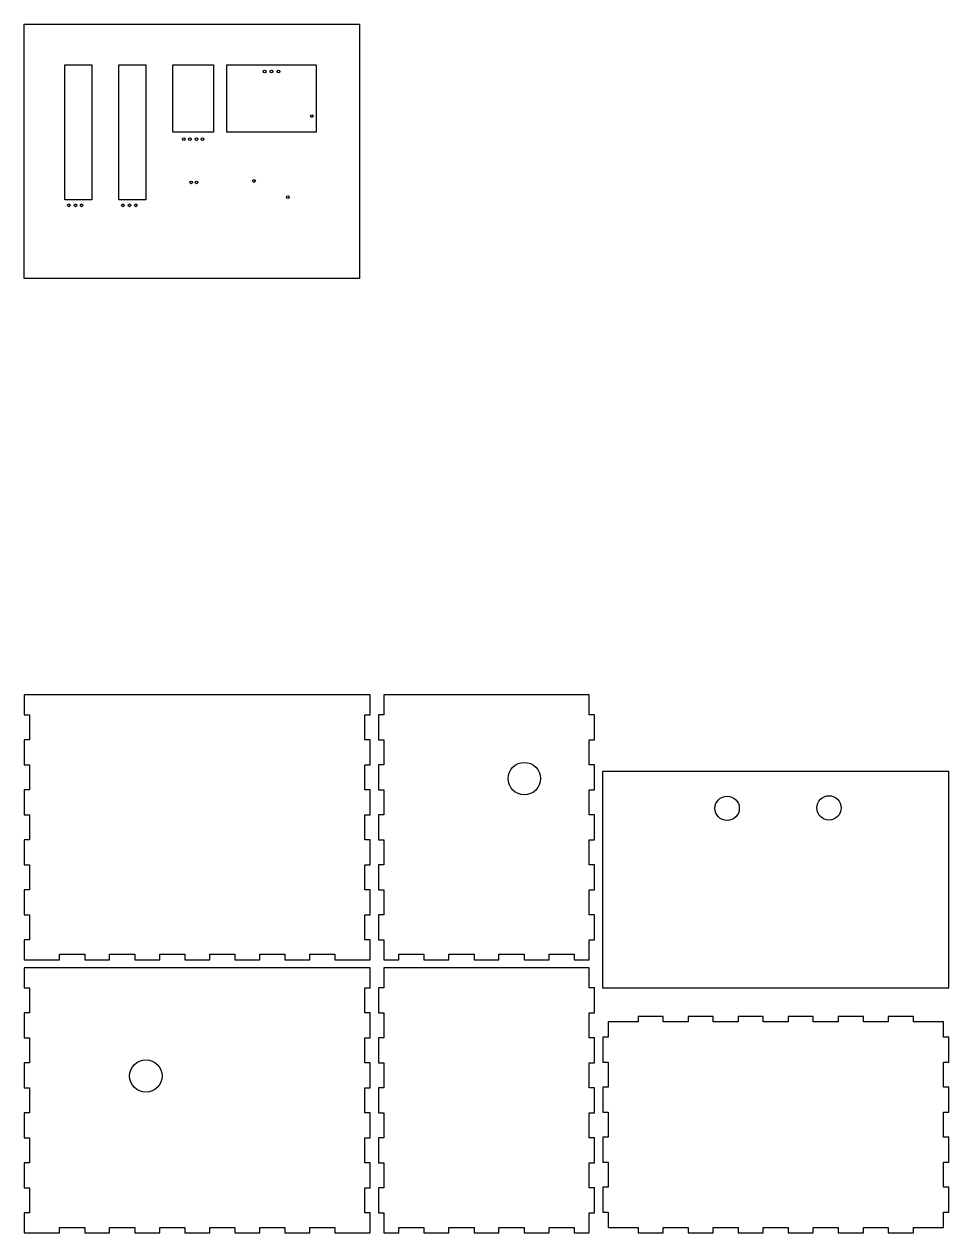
# Model space of a CAD drawing. Header units: millimetres. Extents: x 0 to 342, y 3 to 450.
import ezdxf

# ---------------------------------------------------------------- set-up
doc = ezdxf.new("R2010")
doc.units = ezdxf.units.MM
doc.layers.get('0').update_dxf_attribs({"linetype": 'CONTINUOUS'})

msp = doc.modelspace()

# ---------------------------------------------------------------- linework, layer by layer
for points in [[(0, 450), (124, 450), (124, 356), (0, 356)], [(15, 435), (25, 435), (25, 385), (15, 385)], [(35, 435), (45, 435), (45, 385), (35, 385)], [(55, 435), (70, 435), (70, 410), (55, 410)], [(75, 435), (108, 435), (108, 410), (75, 410)], [(0, 202), (0, 194.63), (2, 194.63), (2, 185.38), (0, 185.38), (0, 176.12), (2, 176.12), (2, 166.88), (0, 166.88), (0, 157.62), (2, 157.62), (2, 148.38), (0, 148.38), (0, 139.12), (2, 139.12), (2, 129.88), (0, 129.88), (0, 120.62), (2, 120.62), (2, 111.38), (0, 111.38), (0, 104), (13.12, 104), (13.12, 106), (22.38, 106), (22.38, 104), (31.62, 104), (31.62, 106), (40.88, 106), (40.88, 104), (50.12, 104), (50.12, 106), (59.38, 106), (59.38, 104), (68.62, 104), (68.62, 106), (77.88, 106), (77.88, 104), (87.12, 104), (87.12, 106), (96.38, 106), (96.38, 104), (105.62, 104), (105.62, 106), (114.88, 106), (114.88, 104), (124.13, 104), (128, 104), (128, 111.38), (126, 111.38), (126, 120.62), (128, 120.62), (128, 129.88), (126, 129.88), (126, 139.12), (128, 139.12), (128, 148.38), (126, 148.38), (126, 157.62), (128, 157.62), (128, 166.88), (126, 166.88), (126, 176.12), (128, 176.12), (128, 185.38), (126, 185.38), (126, 194.63), (128, 194.63), (128, 202)], [(133, 202), (133, 194.63), (131, 194.63), (131, 185.38), (133, 185.38), (133, 176.12), (131, 176.12), (131, 166.88), (133, 166.88), (133, 157.62), (131, 157.62), (131, 148.38), (133, 148.38), (133, 139.12), (131, 139.12), (131, 129.88), (133, 129.88), (133, 120.62), (131, 120.62), (131, 111.38), (133, 111.38), (133, 104), (138.62, 104), (138.62, 106), (147.88, 106), (147.88, 104), (157.12, 104), (157.12, 106), (166.38, 106), (166.38, 104), (175.62, 104), (175.62, 106), (184.88, 106), (184.88, 104), (194.12, 104), (194.12, 106), (203.38, 106), (203.38, 104), (209, 104), (209, 111.38), (211, 111.38), (211, 120.62), (209, 120.62), (209, 129.88), (211, 129.88), (211, 139.12), (209, 139.12), (209, 148.38), (211, 148.38), (211, 157.62), (209, 157.62), (209, 166.88), (211, 166.88), (211, 176.12), (209, 176.12), (209, 185.38), (211, 185.38), (211, 194.63), (209, 194.63), (209, 202)], [(213.95, 93.62), (341.95, 93.62), (341.95, 173.62), (213.95, 173.62)], [(0, 101), (0, 93.62), (2, 93.62), (2, 84.38), (0, 84.38), (0, 75.12), (2, 75.12), (2, 65.88), (0, 65.88), (0, 56.63), (2, 56.63), (2, 47.38), (0, 47.38), (0, 38.12), (2, 38.12), (2, 28.88), (0, 28.88), (0, 19.62), (2, 19.62), (2, 10.38), (0, 10.38), (0, 3), (13.12, 3), (13.12, 5), (22.38, 5), (22.38, 3), (31.62, 3), (31.62, 5), (40.88, 5), (40.88, 3), (50.12, 3), (50.12, 5), (59.38, 5), (59.38, 3), (68.62, 3), (68.62, 5), (77.88, 5), (77.88, 3), (87.12, 3), (87.12, 5), (96.38, 5), (96.38, 3), (105.62, 3), (105.62, 5), (114.88, 5), (114.88, 3), (124.13, 3), (128, 3), (128, 10.38), (126, 10.38), (126, 19.62), (128, 19.62), (128, 28.88), (126, 28.88), (126, 38.12), (128, 38.12), (128, 47.38), (126, 47.38), (126, 56.63), (128, 56.63), (128, 65.88), (126, 65.88), (126, 75.12), (128, 75.12), (128, 84.38), (126, 84.38), (126, 93.62), (128, 93.62), (128, 101)], [(133, 101), (133, 93.62), (131, 93.62), (131, 84.38), (133, 84.38), (133, 75.12), (131, 75.12), (131, 65.88), (133, 65.88), (133, 56.63), (131, 56.63), (131, 47.38), (133, 47.38), (133, 38.12), (131, 38.12), (131, 28.88), (133, 28.88), (133, 19.62), (131, 19.62), (131, 10.38), (133, 10.38), (133, 3), (138.62, 3), (138.62, 5), (147.88, 5), (147.88, 3), (157.12, 3), (157.12, 5), (166.38, 5), (166.38, 3), (175.62, 3), (175.62, 5), (184.88, 5), (184.88, 3), (194.12, 3), (194.12, 5), (203.38, 5), (203.38, 3), (209, 3), (209, 10.38), (211, 10.38), (211, 19.62), (209, 19.62), (209, 28.88), (211, 28.88), (211, 38.12), (209, 38.12), (209, 47.38), (211, 47.38), (211, 56.63), (209, 56.63), (209, 65.88), (211, 65.88), (211, 75.12), (209, 75.12), (209, 84.38), (211, 84.38), (211, 93.62), (209, 93.62), (209, 101)], [(216, 81), (216, 75.38), (214, 75.38), (214, 66.12), (216, 66.12), (216, 56.88), (214, 56.88), (214, 47.62), (216, 47.62), (216, 38.38), (214, 38.38), (214, 29.12), (216, 29.12), (216, 19.88), (214, 19.88), (214, 10.62), (216, 10.62), (216, 5), (227.13, 5), (227.13, 3), (236.38, 3), (236.38, 5), (245.62, 5), (245.62, 3), (254.88, 3), (254.88, 5), (264.12, 5), (264.12, 3), (273.38, 3), (273.38, 5), (282.62, 5), (282.62, 3), (291.88, 3), (291.88, 5), (301.12, 5), (301.12, 3), (310.38, 3), (310.38, 5), (319.62, 5), (319.62, 3), (328.88, 3), (328.88, 5), (338.12, 5), (340, 5), (340, 10.62), (342, 10.62), (342, 19.88), (340, 19.88), (340, 29.12), (342, 29.12), (342, 38.38), (340, 38.38), (340, 47.62), (342, 47.62), (342, 56.88), (340, 56.88), (340, 66.12), (342, 66.12), (342, 75.38), (340, 75.38), (340, 81), (328.88, 81), (328.88, 83), (319.62, 83), (319.62, 81), (310.38, 81), (310.38, 83), (301.12, 83), (301.12, 81), (291.88, 81), (291.88, 83), (282.62, 83), (282.62, 81), (273.38, 81), (273.38, 83), (264.12, 83), (264.12, 81), (254.88, 81), (254.88, 83), (245.62, 83), (245.62, 81), (236.38, 81), (236.38, 83), (227.13, 83), (227.13, 81), (217.88, 81)]]:
    msp.add_lwpolyline(points, close=True)
for centre, radius in [((88.95, 432.49), 0.5), ((91.5, 432.46), 0.5), ((94.06, 432.46), 0.5), ((106.44, 416.03), 0.5), ((59, 407.5), 0.5), ((59, 407.5), 0.5), ((61.25, 407.5), 0.5), ((61.25, 407.5), 0.5), ((63.75, 407.5), 0.5), ((66, 407.5), 0.5), ((61.75, 391.5), 0.5), ((63.75, 391.5), 0.5), ((85, 392), 0.5), ((97.5, 386), 0.5), ((16.5, 383), 0.5), ((19, 383), 0.5), ((21.25, 383), 0.5), ((36.5, 383), 0.5), ((39, 383), 0.5), ((41.25, 383), 0.5), ((185, 171), 6), ((260, 160), 4.5), ((297.7, 160.15), 4.5), ((45, 61), 6)]:
    msp.add_circle(centre, radius)

doc.saveas('drawing.dxf')
